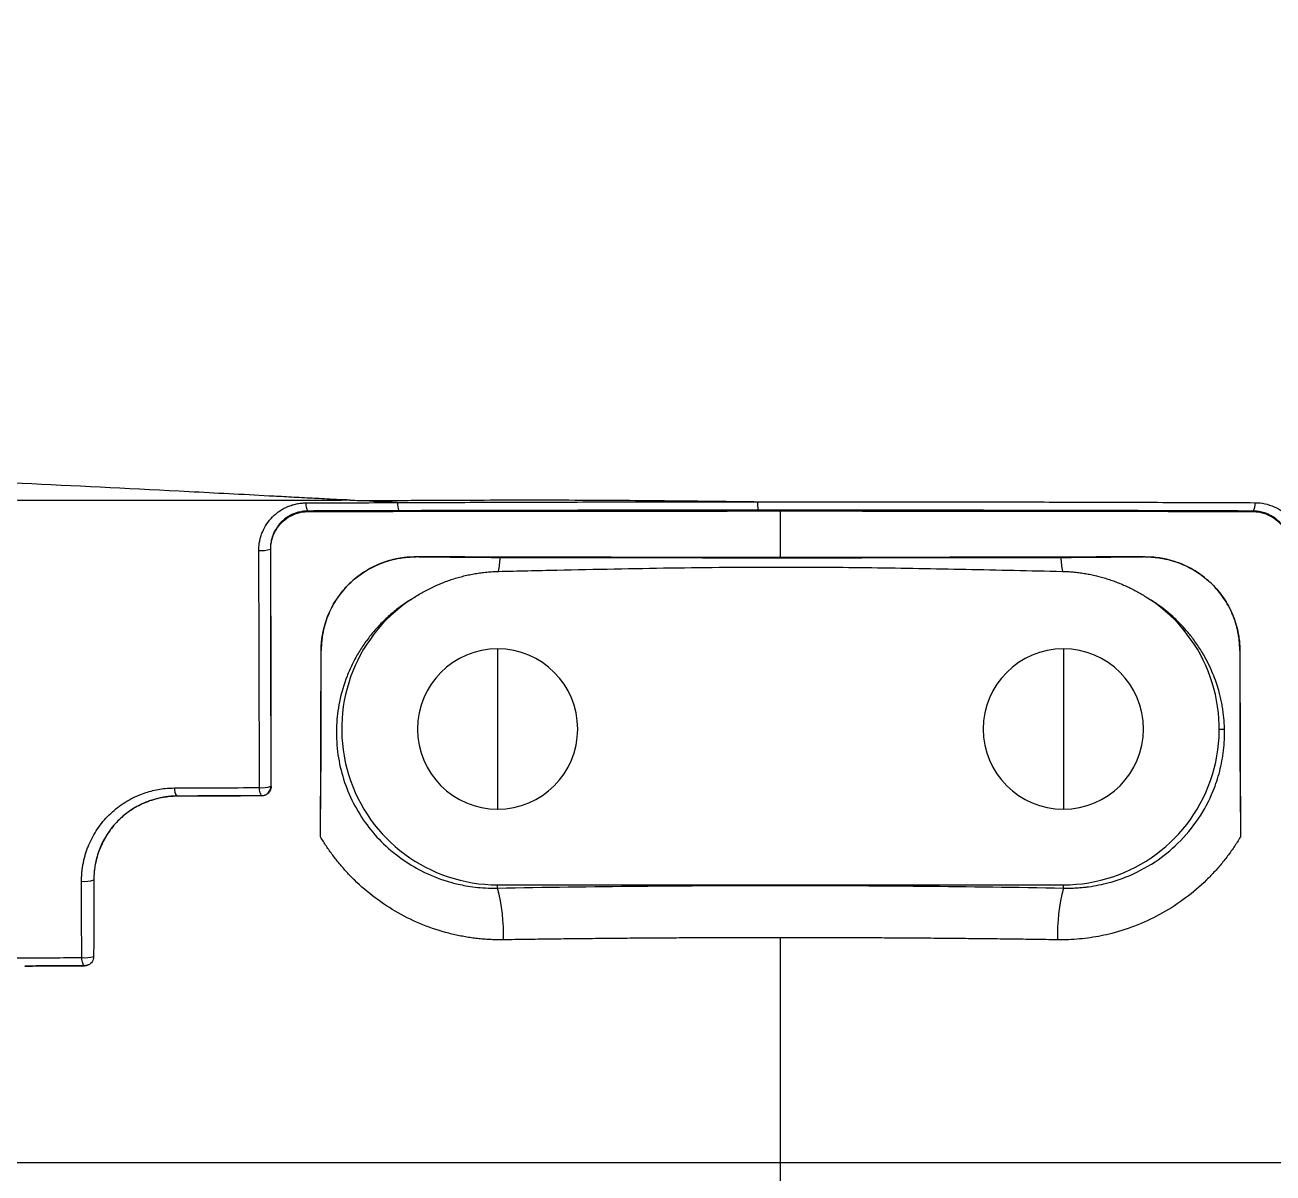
# Model space of a CAD drawing. Header units: millimetres. Extents: x -193 to 542, y 0 to 978.
# Drawn here: x -40.1 to 26.1, y 219.5 to 280.4 of the extents above; entities that cross this region are included whole.
import ezdxf

# ---------------------------------------------------------------- set-up
doc = ezdxf.new("R2010")
doc.units = ezdxf.units.MM

msp = doc.modelspace()

# ---------------------------------------------------------------- linework, layer by layer
at = {"color": 7, "linetype": 'Continuous', "lineweight": 25}
for p, q in [((-25.063, 254.663), (-25.037, 254.637)), ((25.037, 254.637), (25.063, 254.662)), ((-27.028, 252.628), (-27.047, 252.647)), ((-19.32, 252.233), (-19.312, 252.225)), ((19.312, 252.225), (19.32, 252.233)), ((-24.349, 247.268), (-24.354, 247.273)), ((-15, 247.35), (-15, 238.85)), ((15, 247.35), (15, 238.85)), ((24.354, 247.273), (24.349, 247.268)), ((23.264, 243.1), (23.542, 243.1)), ((-32, 239.543), (-32, 239.534)), ((-27.504, 239.551), (-27.516, 239.563)), ((-27.016, 240.063), (-27.006, 240.054)), ((-15, 234.665), (-15, 234.836)), ((-15, 234.836), (15, 234.836)), ((15, 234.665), (15, 234.836)), ((-36.894, 230.546), (-36.895, 230.547)), ((0, 212.4), (0, 220.1))]:
    msp.add_line(p, q, dxfattribs=at)
at = {"color": 7, "linetype": 'Continuous', "lineweight": 25, "flags": 128}
for points in [[(-21.811, 255.18), (-21.811, 255.196), (-21.811, 255.212)], [(-27.628, 239.994), (-27.645, 247.041), (-27.659, 252.578)], [(-27.047, 252.647), (-27.029, 245.6), (-27.016, 240.063)], [(-37.047, 230.979), (-37.053, 233.248), (-37.057, 235.031)], [(-36.895, 230.547), (-36.922, 230.557), (-36.949, 230.581), (-36.973, 230.621), (-36.995, 230.673), (-37.014, 230.737), (-37.03, 230.811), (-37.041, 230.893), (-37.047, 230.979)]]:
    msp.add_lwpolyline(points, dxfattribs=at)
at = {"color": 7, "linetype": 'Continuous', "lineweight": 25}
for centre, radius, start, end in [((-24.563, 255.008), 0.608, 171.87754, 214.59882), ((-19.59, 255.021), 0.716, 172.91277, 208.58767), ((11.792, 255.057), 13.003, 179.56073, 181.53945), ((24.544, 255.014), 0.627, 325.85881, 8.28436), ((-27.489, 253.818), 1.252, 262.20151, 290.66476), ((-23.253, 252.767), 8.411, 351.07957, 356.04365), ((23.253, 252.767), 8.411, 183.95635, 188.92043), ((-15, 243.1), 8.264, 123.96678, 270), ((15, 243.1), 8.264, 270, 56.03322), ((-15, 243.1), 4.25, 0, 180), ((15, 243.1), 4.25, 0, 180), ((-15, 243.1), 4.25, 180, 0), ((15, 243.1), 4.25, 180, 0), ((-31.624, 239.893), 0.514, 170.91806, 222.91491), ((-27.07, 239.91), 0.564, 171.423, 217.90888), ((-27.458, 241.236), 1.254, 262.1873, 290.65626), ((-27.516, 240.063), 0.5, 270.02044, 359.97956), ((-36.867, 236.38), 1.361, 261.9883, 289.83283), ((-24.359, 232.214), 9.674, 358.25958, 14.67247), ((24.359, 232.214), 9.674, 165.32753, 181.74042), ((-36.882, 232.941), 1.969, 265.171, 283.64363), ((-36.895, 231.047), 0.5, 270.01808, 292.47253)]:
    msp.add_arc(centre, radius, start, end, dxfattribs=at)
for points, knots in [([(0, 469.1), (4.75, 469.1), (9.281, 468.631), (15.807, 467.331), (17.939, 466.798), (22.113, 465.55), (24.153, 464.834), (30.056, 462.463), (33.688, 460.596), (38.773, 457.416), (40.411, 456.29), (43.551, 453.938), (45.047, 452.714), (49.317, 448.923), (51.877, 446.24), (55.326, 442.024), (56.41, 440.585), (58.451, 437.654), (59.406, 436.163), (61.183, 433.152), (62.003, 431.634), (63.514, 428.582), (64.204, 427.046), (65.462, 423.95), (66.03, 422.388), (67.052, 419.249), (67.503, 417.673), (68.291, 414.534), (68.626, 412.971), (69.183, 409.878), (69.405, 408.348), (69.744, 405.319), (69.86, 403.821), (69.995, 400.862), (70.014, 399.399), (69.965, 396.529), (69.898, 395.124), (69.692, 392.408), (69.552, 391.097), (69.048, 387.318), (68.6, 384.999), (67.589, 380.756), (67.026, 378.828), (65.869, 375.335), (65.274, 373.771), (64.131, 371.005), (63.585, 369.804), (62.845, 368.264), (62.611, 367.794), (62.285, 367.153), (62.18, 366.95), (62.029, 366.661), (61.956, 366.52), (61.872, 366.363), (61.832, 366.286), (61.811, 366.248), (61.801, 366.229), (61.796, 366.219), (61.794, 366.215), (61.793, 366.212), (61.793, 366.213), (61.392, 365.46), (60.941, 364.647), (59.921, 362.902), (59.352, 361.969), (58.551, 360.735), (58.386, 360.485), (58.045, 359.98), (57.869, 359.724), (57.34, 358.94), (56.988, 358.393), (55.963, 356.662), (55.314, 355.391), (54.155, 352.577), (53.641, 351.028), (53.154, 348.933), (53.065, 348.506), (52.904, 347.638), (52.834, 347.196), (52.616, 345.856), (52.466, 344.941), (52.008, 342.132), (51.689, 340.171), (51.188, 337.099), (50.932, 335.531), (50.624, 333.642), (50.468, 332.683), (50.389, 332.2), (50.35, 331.958), (50.33, 331.836), (50.32, 331.776), (50.316, 331.749), (50.313, 331.732), (50.312, 331.725), (49.452, 326.449), (48.679, 321.702), (47.307, 313.283), (46.708, 309.61), (45.688, 303.362), (45.268, 300.788), (44.774, 297.764), (44.632, 296.895), (44.454, 295.802), (44.4, 295.473), (44.328, 295.032), (44.294, 294.825), (44.258, 294.606), (44.241, 294.502), (44.233, 294.451), (44.229, 294.427), (44.227, 294.414), (44.226, 294.408), (44.226, 294.406), (44.225, 294.404), (44.225, 294.404), (44.123, 293.779), (44.021, 293.155), (43.819, 291.908), (43.721, 291.284), (43.515, 290.034), (43.406, 289.409), (43.224, 288.159), (43.155, 287.533), (43.028, 285.659), (43.044, 284.412), (43.208, 282.549), (43.285, 281.928), (43.435, 281.003), (43.518, 280.541), (43.63, 280.007), (43.689, 279.74), (43.72, 279.607), (43.735, 279.541), (43.743, 279.508), (43.747, 279.491), (43.749, 279.484), (43.75, 279.479), (43.751, 279.476), (43.807, 279.241), (43.903, 278.844), (44.223, 277.74), (44.447, 277.033), (45.104, 275.347), (45.537, 274.368), (46.424, 272.743), (46.759, 272.176), (47.326, 271.306), (47.526, 271.013), (47.845, 270.568), (47.954, 270.419), (48.122, 270.194), (48.179, 270.119), (48.266, 270.006), (48.31, 269.95), (48.361, 269.884), (48.387, 269.851), (48.4, 269.834), (48.406, 269.827), (48.409, 269.822), (48.412, 269.819), (48.947, 269.139), (49.468, 268.548), (50.45, 267.517), (50.91, 267.077), (51.742, 266.325), (52.115, 266.013), (52.598, 265.626), (52.746, 265.511), (52.949, 265.356), (53.045, 265.283), (53.149, 265.206), (53.199, 265.169), (53.223, 265.151), (53.235, 265.142), (53.241, 265.138), (53.244, 265.136), (53.245, 265.135), (53.246, 265.134), (53.245, 265.134), (54.678, 264.08), (56.184, 263.207), (58.116, 262.331), (58.504, 262.167), (59.286, 261.86), (59.678, 261.716), (60.461, 261.437), (60.852, 261.301), (61.627, 261.029), (62.012, 260.893), (63.922, 260.216), (65.411, 259.684), (67.589, 258.911), (68.306, 258.657), (69.368, 258.28), (69.895, 258.093), (70.504, 257.877), (70.807, 257.77), (70.958, 257.716), (71.034, 257.689), (71.071, 257.676), (71.088, 257.67), (71.098, 257.666), (71.105, 257.664), (73.209, 256.918), (75.409, 256.138), (79.968, 254.521), (82.327, 253.684), (84.739, 252.828)], [0, 0, 0, 0, 0.03125, 0.03125, 0.046875, 0.046875, 0.0625, 0.0625, 0.09375, 0.09375, 0.109375, 0.109375, 0.125, 0.125, 0.15625, 0.15625, 0.171875, 0.171875, 0.1875, 0.1875, 0.203125, 0.203125, 0.21875, 0.21875, 0.234375, 0.234375, 0.25, 0.25, 0.265625, 0.265625, 0.28125, 0.28125, 0.296875, 0.296875, 0.3125, 0.3125, 0.328125, 0.328125, 0.34375, 0.34375, 0.375, 0.375, 0.40625, 0.40625, 0.4375, 0.4375, 0.46875, 0.46875, 0.484375, 0.484375, 0.492187, 0.492187, 0.496094, 0.498047, 0.499023, 0.499512, 0.499756, 0.499878, 0.499939, 0.499939, 0.5, 0.5, 0.515625, 0.515625, 0.53125, 0.53125, 0.535156, 0.535156, 0.539062, 0.539062, 0.546875, 0.546875, 0.5625, 0.5625, 0.578125, 0.578125, 0.582031, 0.582031, 0.585937, 0.585937, 0.59375, 0.59375, 0.609375, 0.609375, 0.617187, 0.621094, 0.623047, 0.624023, 0.624512, 0.624756, 0.624878, 0.624939, 0.624939, 0.625, 0.625, 0.65625, 0.65625, 0.6875, 0.6875, 0.71875, 0.71875, 0.734375, 0.734375, 0.742187, 0.742187, 0.746094, 0.748047, 0.749023, 0.749512, 0.749756, 0.749878, 0.749939, 0.749969, 0.749969, 0.75, 0.75, 0.757812, 0.757812, 0.765625, 0.765625, 0.773437, 0.773437, 0.78125, 0.78125, 0.796875, 0.796875, 0.804687, 0.804687, 0.808594, 0.810547, 0.811523, 0.812012, 0.812256, 0.812378, 0.812439, 0.812469, 0.812469, 0.8125, 0.8125, 0.820312, 0.820312, 0.828125, 0.828125, 0.835937, 0.835937, 0.839844, 0.839844, 0.841797, 0.841797, 0.842773, 0.842773, 0.843262, 0.843262, 0.843506, 0.843628, 0.843689, 0.843719, 0.843735, 0.843735, 0.84375, 0.84375, 0.851562, 0.851562, 0.859375, 0.859375, 0.867187, 0.867187, 0.871094, 0.871094, 0.873047, 0.874023, 0.874512, 0.874756, 0.874878, 0.874939, 0.874969, 0.874985, 0.874985, 0.875, 0.875, 0.890625, 0.890625, 0.894531, 0.894531, 0.898437, 0.898437, 0.902344, 0.902344, 0.90625, 0.90625, 0.921875, 0.921875, 0.929687, 0.929687, 0.933594, 0.935547, 0.936523, 0.937012, 0.937256, 0.937378, 0.937439, 0.937439, 0.9375, 0.9375, 0.96875, 0.96875, 1, 1, 1, 1]), ([(-84.456, 258.416), (-84.187, 258.4), (-83.65, 258.368), (-82.835, 258.32), (-82.014, 258.271), (-81.185, 258.223), (-80.348, 258.174), (-79.504, 258.124), (-78.653, 258.074), (-76.994, 257.979), (-74.397, 257.823), (-70.842, 257.621), (-67.15, 257.429), (-63.429, 257.24), (-59.645, 257.053), (-54.477, 256.805), (-47.87, 256.499), (-39.705, 256.12), (-33.465, 255.811), (-29.239, 255.591), (-27.472, 255.496), (-26.046, 255.42), (-25.16, 255.373), (-24.438, 255.336), (-23.84, 255.305), (-23.296, 255.278), (-22.937, 255.265), (-22.818, 255.261)], [0, 0, 0, 0, 0.015607, 0.031233, 0.04688, 0.062549, 0.07824, 0.093955, 0.109694, 0.125458, 0.185278, 0.250308, 0.313092, 0.375579, 0.437858, 0.50001, 0.626132, 0.749825, 0.874591, 0.905808, 0.937224, 0.952602, 0.968611, 0.976144, 0.984305, 0.994811, 1, 1, 1, 1]), ([(-22.817, 255.238), (-22.897, 255.236), (-23.119, 255.23), (-23.543, 255.227), (-24.15, 255.223), (-24.939, 255.22), (-25.909, 255.218), (-27.059, 255.216), (-28.388, 255.214), (-29.894, 255.213), (-32.325, 255.212), (-35.729, 255.215), (-39.712, 255.226), (-43.947, 255.242), (-48.36, 255.259), (-52.644, 255.274), (-56.823, 255.286), (-60.712, 255.291), (-64.716, 255.291), (-68.266, 255.284), (-71.368, 255.271), (-74.091, 255.256), (-76.501, 255.243), (-78.671, 255.232), (-80.61, 255.223), (-82.327, 255.216), (-83.832, 255.212), (-84.756, 255.211), (-85.187, 255.211)], [0, 0, 0, 0, 0.0034444, 0.0095157, 0.0182127, 0.0295332, 0.0434747, 0.060034, 0.0792082, 0.1009941, 0.1253887, 0.1850469, 0.2501546, 0.3018511, 0.3748348, 0.4506242, 0.500046, 0.5715881, 0.6370154, 0.6963579, 0.7496139, 0.7960077, 0.8388715, 0.8782002, 0.9139864, 0.9462216, 0.9748961, 1, 1, 1, 1]), ([(-27.659, 252.578), (-27.658, 252.62), (-27.657, 252.703), (-27.648, 252.827), (-27.633, 252.95), (-27.605, 253.113), (-27.554, 253.314), (-27.444, 253.624), (-27.25, 253.988), (-26.939, 254.368), (-26.561, 254.68), (-26.201, 254.874), (-25.895, 254.986), (-25.656, 255.047), (-25.412, 255.086), (-25.247, 255.091), (-25.164, 255.094)], [0, 0, 0, 0, 0.031171, 0.06233, 0.093555, 0.124922, 0.187407, 0.25016, 0.374664, 0.499852, 0.624577, 0.749379, 0.811776, 0.874253, 0.937313, 1, 1, 1, 1]), ([(-22.817, 255.238), (-22.649, 255.234), (-22.314, 255.225), (-21.978, 255.217), (-21.811, 255.212)], [0, 0, 0, 0, 0.499862, 1, 1, 1, 1]), ([(-21.811, 255.212), (-21.711, 255.214), (-21.499, 255.219), (-21.073, 255.222), (-20.321, 255.226), (-18.829, 255.234), (-16.682, 255.244), (-14.11, 255.251), (-11.542, 255.25), (-8.971, 255.239), (-6.654, 255.219), (-4.615, 255.199), (-2.893, 255.18), (-1.765, 255.164), (-1.21, 255.157)], [0, 0, 0, 0, 0.014651, 0.0312869, 0.06257, 0.1251331, 0.250266, 0.3768933, 0.5004741, 0.6241519, 0.7504827, 0.8365662, 0.9197309, 1, 1, 1, 1]), ([(-20.3, 255.11), (-20.552, 255.122), (-20.804, 255.135), (-21.308, 255.159), (-21.559, 255.172), (-21.811, 255.18)], [0, 0, 0, 0, 0.5, 0.5, 1, 1, 1, 1]), ([(-20.3, 255.11), (-20.124, 255.11), (-19.73, 255.112), (-18.94, 255.115), (-17.535, 255.12), (-14.762, 255.13), (-10.788, 255.141), (-7.267, 255.149), (-4.874, 255.152), (-3.607, 255.154), (-2.341, 255.156), (-1.542, 255.157), (-1.21, 255.157)], [0, 0, 0, 0, 0.027884, 0.062558, 0.125113, 0.250205, 0.500204, 0.749999, 0.80198, 0.874952, 0.948163, 1, 1, 1, 1]), ([(-1.21, 255.157), (-0.842, 255.157), (-0.106, 255.157), (0.999, 255.158), (2.104, 255.158), (3.209, 255.157), (4.314, 255.157), (5.418, 255.156), (6.523, 255.155), (7.628, 255.154), (8.733, 255.152), (9.838, 255.15), (10.942, 255.148), (12.413, 255.145), (14.248, 255.141), (16.443, 255.135), (18.633, 255.129), (20.816, 255.121), (22.995, 255.113), (24.441, 255.108), (25.164, 255.105)], [0, 0, 0, 0, 0.041604, 0.083209, 0.124817, 0.166432, 0.208056, 0.249695, 0.29135, 0.333025, 0.374723, 0.416448, 0.458203, 0.499991, 0.583346, 0.666657, 0.74995, 0.833254, 0.916594, 1, 1, 1, 1]), ([(25.164, 255.105), (25.34, 255.104), (25.512, 255.085), (25.849, 255.013), (26.015, 254.958), (26.331, 254.818), (26.479, 254.733), (26.759, 254.531), (26.89, 254.414), (27.008, 254.285)], [0, 0, 0, 0, 0.25, 0.25, 0.5, 0.5, 0.75, 0.75, 1, 1, 1, 1]), ([(-25.063, 254.663), (-25.111, 254.662), (-25.209, 254.659), (-25.358, 254.641), (-25.513, 254.611), (-25.671, 254.567), (-25.876, 254.49), (-26.156, 254.343), (-26.469, 254.091), (-26.728, 253.767), (-26.892, 253.452), (-26.987, 253.165), (-27.038, 252.904), (-27.044, 252.731), (-27.047, 252.647)], [0, 0, 0, 0, 0.045335, 0.093062, 0.143188, 0.195723, 0.250671, 0.353517, 0.500216, 0.635709, 0.749944, 0.838308, 0.92164, 1, 1, 1, 1]), ([(-27.028, 252.628), (-27.027, 252.677), (-27.025, 252.776), (-27.008, 252.927), (-26.979, 253.082), (-26.936, 253.24), (-26.861, 253.447), (-26.716, 253.731), (-26.46, 254.057), (-26.136, 254.317), (-25.822, 254.481), (-25.547, 254.575), (-25.289, 254.627), (-25.119, 254.633), (-25.037, 254.637)], [0, 0, 0, 0, 0.046128, 0.094208, 0.144244, 0.19624, 0.250199, 0.353922, 0.49986, 0.644463, 0.749377, 0.837936, 0.921472, 1, 1, 1, 1]), ([(-25.037, 254.637), (-24.741, 254.637), (-24.128, 254.639), (-23.177, 254.641), (-22.165, 254.643), (-21.091, 254.645), (-19.955, 254.647), (-18.483, 254.649), (-16.693, 254.652), (-14.607, 254.655), (-12.382, 254.658), (-10.018, 254.66), (-7.516, 254.662), (-5.012, 254.663), (-2.507, 254.664), (-0.836, 254.664), (0, 254.664)], [0, 0, 0, 0, 0.035718, 0.073873, 0.114469, 0.157506, 0.202987, 0.250914, 0.334276, 0.417642, 0.501024, 0.600782, 0.700543, 0.800323, 0.900136, 1, 1, 1, 1]), ([(-1.206, 254.708), (-4.393, 254.707), (-7.571, 254.705), (-13.911, 254.695), (-17.075, 254.688), (-20.218, 254.679)], [0, 0, 0, 0, 0.5, 0.5, 1, 1, 1, 1]), ([(25.063, 254.662), (20.731, 254.678), (16.376, 254.69), (7.62, 254.705), (3.219, 254.708), (-1.206, 254.708)], [0, 0, 0, 0, 0.5, 0.5, 1, 1, 1, 1]), ([(0, 254.664), (0.464, 254.664), (1.393, 254.664), (2.785, 254.664), (4.177, 254.664), (5.568, 254.663), (6.959, 254.662), (8.35, 254.661), (9.74, 254.66), (11.129, 254.659), (13.1, 254.657), (15.65, 254.654), (18.327, 254.65), (20.505, 254.646), (22.139, 254.643), (23.635, 254.64), (24.585, 254.638), (25.037, 254.637)], [0, 0, 0, 0, 0.0554785, 0.1109416, 0.166392, 0.2218323, 0.2772654, 0.3326938, 0.3881203, 0.4435477, 0.4989786, 0.6240002, 0.7490867, 0.8200451, 0.8855126, 0.945495, 1, 1, 1, 1]), ([(25.037, 254.637), (25.077, 254.636), (25.16, 254.634), (25.284, 254.622), (25.412, 254.601), (25.541, 254.572), (25.672, 254.532), (25.861, 254.461), (26.135, 254.318), (26.459, 254.058), (26.716, 253.732), (26.877, 253.416), (26.969, 253.14), (27.019, 252.881), (27.025, 252.71), (27.028, 252.628)], [0, 0, 0, 0, 0.038577, 0.078401, 0.119475, 0.1618, 0.20538, 0.250214, 0.355233, 0.499873, 0.645775, 0.749383, 0.838375, 0.921909, 1, 1, 1, 1]), ([(26.53, 254.004), (26.506, 254.03), (26.45, 254.09), (26.348, 254.184), (26.206, 254.297), (26.042, 254.402), (25.83, 254.509), (25.593, 254.594), (25.322, 254.652), (25.146, 254.659), (25.063, 254.662)], [0, 0, 0, 0, 0.064163, 0.147972, 0.251421, 0.395493, 0.500441, 0.683787, 0.850291, 1, 1, 1, 1]), ([(-24.354, 247.273), (-24.353, 247.339), (-24.351, 247.47), (-24.339, 247.666), (-24.318, 247.861), (-24.29, 248.056), (-24.237, 248.346), (-24.139, 248.728), (-23.97, 249.189), (-23.757, 249.63), (-23.416, 250.187), (-22.891, 250.816), (-22.252, 251.33), (-21.69, 251.662), (-21.245, 251.868), (-20.782, 252.031), (-20.357, 252.135), (-19.978, 252.196), (-19.65, 252.228), (-19.43, 252.232), (-19.32, 252.233)], [0, 0, 0, 0, 0.024988, 0.049931, 0.074869, 0.099842, 0.124888, 0.187423, 0.250096, 0.312315, 0.374678, 0.499802, 0.624391, 0.686868, 0.74937, 0.811862, 0.874407, 0.916307, 0.958112, 1, 1, 1, 1]), ([(-19.312, 252.225), (-19.383, 252.225), (-19.525, 252.224), (-19.739, 252.213), (-19.953, 252.192), (-20.166, 252.162), (-20.379, 252.123), (-20.59, 252.075), (-20.799, 252.017), (-21.006, 251.949), (-21.453, 251.783), (-22.102, 251.447), (-22.747, 250.932), (-23.191, 250.457), (-23.489, 250.065), (-23.746, 249.649), (-23.962, 249.205), (-24.134, 248.741), (-24.245, 248.31), (-24.309, 247.927), (-24.344, 247.596), (-24.348, 247.377), (-24.349, 247.268)], [0, 0, 0, 0, 0.027913, 0.055749, 0.083533, 0.111289, 0.139038, 0.166804, 0.194617, 0.222509, 0.250478, 0.377084, 0.499906, 0.56367, 0.624756, 0.687396, 0.749498, 0.812348, 0.874705, 0.917391, 0.959118, 1, 1, 1, 1]), ([(0, 252.199), (-0.461, 252.199), (-1.383, 252.199), (-2.765, 252.2), (-4.147, 252.201), (-5.528, 252.202), (-6.909, 252.203), (-8.29, 252.205), (-9.67, 252.208), (-11.05, 252.21), (-12.43, 252.213), (-13.809, 252.216), (-15.187, 252.22), (-16.566, 252.224), (-17.943, 252.228), (-18.861, 252.232), (-19.32, 252.233)], [0, 0, 0, 0, 0.071445, 0.142872, 0.214286, 0.28569, 0.357088, 0.428483, 0.499879, 0.57128, 0.64269, 0.714112, 0.785551, 0.857009, 0.928491, 1, 1, 1, 1]), ([(-14.862, 252.187), (-14.954, 252.187), (-15.139, 252.187), (-15.417, 252.189), (-15.694, 252.19), (-15.973, 252.192), (-16.254, 252.193), (-16.538, 252.196), (-16.825, 252.198), (-17.2, 252.202), (-17.663, 252.207), (-18.212, 252.213), (-18.762, 252.219), (-19.129, 252.223), (-19.312, 252.225)], [0, 0, 0, 0, 0.060517, 0.121177, 0.182194, 0.243779, 0.306142, 0.369485, 0.434011, 0.499914, 0.622882, 0.74989, 0.875351, 1, 1, 1, 1]), ([(14.862, 252.187), (14.373, 252.186), (13.394, 252.183), (11.924, 252.181), (10.448, 252.178), (8.969, 252.176), (7.484, 252.174), (5.996, 252.172), (4.502, 252.171), (3.004, 252.17), (1.502, 252.17), (-0.504, 252.169), (-3.006, 252.17), (-5.996, 252.172), (-8.967, 252.176), (-11.921, 252.18), (-13.883, 252.185), (-14.862, 252.187)], [0, 0, 0, 0, 0.0493917, 0.0989131, 0.1485673, 0.1983575, 0.2482868, 0.2983586, 0.3485761, 0.3989426, 0.4494616, 0.5001365, 0.6012633, 0.7017865, 0.801733, 0.901129, 1, 1, 1, 1]), ([(19.32, 252.233), (18.861, 252.232), (17.943, 252.228), (16.566, 252.224), (15.187, 252.22), (13.809, 252.216), (12.43, 252.213), (11.05, 252.21), (9.67, 252.208), (8.29, 252.205), (6.909, 252.203), (5.528, 252.202), (4.147, 252.201), (2.765, 252.2), (1.383, 252.199), (0.461, 252.199), (0, 252.199)], [0, 0, 0, 0, 0.071509, 0.142991, 0.214449, 0.285888, 0.35731, 0.42872, 0.500121, 0.571517, 0.642912, 0.71431, 0.785714, 0.857128, 0.928555, 1, 1, 1, 1]), ([(19.312, 252.225), (19.189, 252.223), (18.944, 252.221), (18.577, 252.217), (18.149, 252.212), (17.661, 252.207), (17.102, 252.201), (16.539, 252.196), (15.972, 252.192), (15.415, 252.188), (15.045, 252.187), (14.862, 252.187)], [0, 0, 0, 0, 0.08363, 0.167168, 0.250657, 0.377029, 0.501264, 0.63155, 0.757625, 0.880205, 1, 1, 1, 1]), ([(24.349, 247.268), (24.349, 247.332), (24.348, 247.461), (24.336, 247.655), (24.317, 247.849), (24.29, 248.044), (24.255, 248.238), (24.212, 248.433), (24.161, 248.627), (24.101, 248.82), (24.033, 249.012), (23.862, 249.436), (23.51, 250.075), (22.878, 250.829), (22.101, 251.448), (21.401, 251.81), (20.845, 252.006), (20.469, 252.107), (20.086, 252.177), (19.699, 252.22), (19.441, 252.223), (19.312, 252.225)], [0, 0, 0, 0, 0.024173, 0.04853, 0.073074, 0.097803, 0.12271, 0.147793, 0.173082, 0.1986, 0.224361, 0.250379, 0.372378, 0.500048, 0.623251, 0.74954, 0.799296, 0.849112, 0.899104, 0.949393, 1, 1, 1, 1]), ([(19.32, 252.233), (19.386, 252.233), (19.517, 252.232), (19.713, 252.221), (19.909, 252.202), (20.104, 252.176), (20.394, 252.126), (20.777, 252.033), (21.24, 251.87), (21.685, 251.664), (22.248, 251.334), (22.886, 250.82), (23.413, 250.192), (23.754, 249.636), (23.968, 249.194), (24.137, 248.733), (24.247, 248.309), (24.311, 247.932), (24.347, 247.603), (24.352, 247.383), (24.354, 247.273)], [0, 0, 0, 0, 0.024985, 0.049929, 0.074871, 0.099848, 0.124898, 0.187437, 0.250088, 0.312344, 0.374661, 0.499804, 0.624226, 0.686833, 0.749381, 0.811857, 0.87427, 0.916236, 0.958083, 1, 1, 1, 1]), ([(-19.617, 249.954), (-19.531, 250.011), (-19.358, 250.126), (-19.091, 250.286), (-18.82, 250.437), (-18.543, 250.578), (-18.261, 250.711), (-17.973, 250.833), (-17.681, 250.946), (-17.386, 251.048), (-17.088, 251.139), (-16.788, 251.219), (-16.486, 251.288), (-16.181, 251.346), (-15.875, 251.393), (-15.567, 251.428), (-15.256, 251.453), (-15.048, 251.459), (-14.944, 251.463)], [0, 0, 0, 0, 0.0625259, 0.1249337, 0.1873028, 0.2497138, 0.3122482, 0.37503, 0.4379983, 0.5008318, 0.5633714, 0.6257014, 0.6879064, 0.7500708, 0.812277, 0.8746093, 0.9371543, 1, 1, 1, 1]), ([(-14.944, 251.463), (-13.912, 251.485), (-11.868, 251.529), (-8.828, 251.596), (-5.841, 251.649), (-2.903, 251.684), (0.651, 251.699), (4.887, 251.669), (9.868, 251.575), (13.235, 251.501), (14.944, 251.463)], [0, 0, 0, 0, 0.103533, 0.205227, 0.305158, 0.403403, 0.500038, 0.661945, 0.828481, 1, 1, 1, 1]), ([(14.944, 251.463), (15.04, 251.46), (15.234, 251.454), (15.524, 251.432), (15.814, 251.4), (16.103, 251.359), (16.39, 251.307), (16.675, 251.246), (16.957, 251.175), (17.237, 251.095), (17.513, 251.005), (17.787, 250.906), (18.059, 250.798), (18.328, 250.68), (18.594, 250.553), (18.857, 250.416), (19.116, 250.271), (19.37, 250.118), (19.535, 250.009), (19.617, 249.954)], [0, 0, 0, 0, 0.058271, 0.1167362, 0.1753234, 0.2339596, 0.2925718, 0.3510886, 0.4094987, 0.4678691, 0.5262682, 0.5847645, 0.6434261, 0.7023296, 0.7615751, 0.821128, 0.880866, 0.9404804, 1, 1, 1, 1]), ([(-19.617, 249.954), (-19.697, 249.903), (-19.861, 249.798), (-20.106, 249.626), (-20.356, 249.438), (-20.609, 249.23), (-20.865, 249.003), (-21.122, 248.756), (-21.378, 248.487), (-21.69, 248.128), (-22.04, 247.67), (-22.403, 247.108), (-22.719, 246.519), (-23.087, 245.678), (-23.406, 244.6), (-23.573, 243.25), (-23.522, 241.915), (-23.246, 240.581), (-22.754, 239.31), (-22.06, 238.14), (-21.175, 237.089), (-20.16, 236.225), (-18.985, 235.512), (-18.059, 235.138), (-17.396, 234.947), (-17.063, 234.864), (-16.655, 234.782), (-16.17, 234.711), (-15.61, 234.662), (-15.211, 234.664), (-15, 234.665)], [0, 0, 0, 0, 0.01326, 0.027192, 0.041799, 0.057082, 0.073045, 0.089692, 0.107025, 0.125048, 0.156351, 0.187749, 0.218804, 0.250044, 0.316054, 0.374908, 0.438345, 0.499767, 0.5615, 0.624658, 0.685521, 0.749591, 0.807323, 0.874545, 0.887014, 0.902874, 0.922117, 0.944729, 0.970696, 1, 1, 1, 1]), ([(23.542, 243.1), (23.539, 243.193), (23.533, 243.38), (23.511, 243.664), (23.48, 243.952), (23.437, 244.245), (23.382, 244.542), (23.315, 244.842), (23.184, 245.344), (22.926, 246.093), (22.573, 246.812), (22.203, 247.423), (21.901, 247.861), (21.543, 248.304), (21.183, 248.697), (20.809, 249.06), (20.402, 249.404), (20.009, 249.701), (19.744, 249.872), (19.617, 249.954)], [0, 0, 0, 0, 0.033545, 0.067834, 0.102863, 0.138633, 0.175141, 0.212384, 0.250361, 0.363777, 0.500596, 0.542105, 0.62515, 0.694907, 0.750323, 0.820202, 0.885085, 0.945007, 1, 1, 1, 1]), ([(-24.386, 237.382), (-24.386, 237.48), (-24.385, 237.681), (-24.384, 237.986), (-24.382, 238.302), (-24.38, 238.706), (-24.376, 239.223), (-24.371, 239.833), (-24.365, 240.456), (-24.361, 240.973), (-24.357, 241.424), (-24.354, 241.832), (-24.349, 242.538), (-24.345, 243.529), (-24.345, 244.537), (-24.346, 245.367), (-24.347, 246.025), (-24.349, 246.681), (-24.349, 247.096), (-24.349, 247.268)], [0, 0, 0, 0, 0.029608, 0.060372, 0.092311, 0.125444, 0.183509, 0.25068, 0.313349, 0.376019, 0.410756, 0.452512, 0.50125, 0.626417, 0.750892, 0.802984, 0.875444, 0.948418, 1, 1, 1, 1]), ([(24.349, 247.268), (24.349, 247.162), (24.349, 246.916), (24.348, 246.5), (24.347, 245.95), (24.346, 245.364), (24.345, 244.533), (24.345, 243.524), (24.35, 242.279), (24.358, 241.261), (24.365, 240.451), (24.37, 239.938), (24.374, 239.489), (24.377, 239.081), (24.38, 238.64), (24.383, 238.198), (24.385, 237.784), (24.386, 237.514), (24.386, 237.382)], [0, 0, 0, 0, 0.03204, 0.073646, 0.124821, 0.197297, 0.24961, 0.374192, 0.499314, 0.62444, 0.687047, 0.749653, 0.783225, 0.825786, 0.874799, 0.918504, 0.960223, 1, 1, 1, 1]), ([(15, 234.665), (15.089, 234.663), (15.267, 234.66), (15.533, 234.667), (15.8, 234.681), (16.066, 234.704), (16.61, 234.768), (17.357, 234.918), (18.56, 235.314), (19.826, 235.97), (21.146, 237.037), (22.203, 238.31), (22.819, 239.472), (23.136, 240.333), (23.292, 240.865), (23.413, 241.41), (23.496, 241.967), (23.544, 242.532), (23.543, 242.91), (23.542, 243.1)], [0, 0, 0, 0, 0.019967, 0.039952, 0.059955, 0.079976, 0.100014, 0.18319, 0.250427, 0.38404, 0.500214, 0.627498, 0.749834, 0.790605, 0.83174, 0.873244, 0.915119, 0.95737, 1, 1, 1, 1]), ([(-37.057, 235.031), (-37.056, 235.105), (-37.055, 235.252), (-37.04, 235.471), (-37.017, 235.689), (-36.984, 235.904), (-36.941, 236.118), (-36.888, 236.33), (-36.826, 236.54), (-36.754, 236.748), (-36.581, 237.185), (-36.236, 237.823), (-35.617, 238.563), (-34.873, 239.173), (-34.192, 239.533), (-33.651, 239.734), (-33.28, 239.84), (-32.902, 239.916), (-32.519, 239.964), (-32.261, 239.971), (-32.131, 239.974)], [0, 0, 0, 0, 0.027733, 0.055347, 0.082901, 0.110453, 0.138059, 0.165779, 0.19367, 0.221787, 0.250186, 0.374336, 0.499862, 0.624518, 0.749367, 0.800072, 0.85021, 0.900058, 0.949895, 1, 1, 1, 1]), ([(-32, 239.543), (-32.069, 239.542), (-32.212, 239.539), (-32.431, 239.522), (-32.66, 239.492), (-32.898, 239.449), (-33.144, 239.389), (-33.397, 239.312), (-33.667, 239.212), (-34.005, 239.059), (-34.385, 238.842), (-34.749, 238.577), (-35.183, 238.192), (-35.628, 237.668), (-35.966, 237.067), (-36.153, 236.601), (-36.259, 236.262), (-36.335, 235.923), (-36.385, 235.588), (-36.397, 235.364), (-36.403, 235.254)], [0, 0, 0, 0, 0.030581, 0.062904, 0.09697, 0.13278, 0.170334, 0.20963, 0.25067, 0.299052, 0.375561, 0.446294, 0.500425, 0.635116, 0.750056, 0.802947, 0.854361, 0.904321, 0.952858, 1, 1, 1, 1]), ([(-27.006, 240.054), (-27.007, 240.032), (-27.009, 239.988), (-27.022, 239.923), (-27.047, 239.85), (-27.088, 239.772), (-27.15, 239.696), (-27.225, 239.634), (-27.311, 239.588), (-27.405, 239.558), (-27.471, 239.553), (-27.504, 239.551)], [0, 0, 0, 0, 0.08272, 0.165618, 0.25016, 0.375464, 0.499896, 0.623769, 0.748791, 0.873723, 1, 1, 1, 1]), ([(-32, 239.534), (-32.071, 239.533), (-32.212, 239.531), (-32.422, 239.514), (-32.632, 239.488), (-32.91, 239.44), (-33.252, 239.355), (-33.649, 239.215), (-34.031, 239.038), (-34.515, 238.756), (-35.066, 238.319), (-35.527, 237.782), (-35.83, 237.305), (-36.023, 236.925), (-36.179, 236.528), (-36.284, 236.161), (-36.349, 235.831), (-36.388, 235.544), (-36.398, 235.351), (-36.403, 235.254)], [0, 0, 0, 0, 0.0311818, 0.062353, 0.0935829, 0.1249407, 0.1874192, 0.2501032, 0.3124041, 0.3747925, 0.4999762, 0.6243508, 0.6871161, 0.7496832, 0.8120319, 0.8741627, 0.9162328, 0.9581159, 1, 1, 1, 1]), ([(-14.689, 231.921), (-14.797, 231.92), (-15.014, 231.918), (-15.338, 231.928), (-15.662, 231.947), (-15.984, 231.976), (-16.305, 232.014), (-16.626, 232.062), (-16.945, 232.119), (-17.263, 232.187), (-17.944, 232.351), (-18.971, 232.688), (-20.283, 233.322), (-21.503, 234.12), (-22.389, 234.881), (-22.998, 235.509), (-23.382, 235.947), (-23.742, 236.406), (-24.08, 236.883), (-24.284, 237.215), (-24.386, 237.382)], [0, 0, 0, 0, 0.027975, 0.055877, 0.08373, 0.111558, 0.139384, 0.167231, 0.195124, 0.223087, 0.251142, 0.375879, 0.5009, 0.625481, 0.750259, 0.800243, 0.850062, 0.899864, 0.949797, 1, 1, 1, 1]), ([(24.386, 237.382), (24.33, 237.289), (24.217, 237.103), (24.039, 236.831), (23.853, 236.564), (23.661, 236.303), (23.461, 236.049), (23.253, 235.8), (23.039, 235.558), (22.817, 235.322), (22.321, 234.823), (21.498, 234.116), (20.274, 233.317), (18.958, 232.683), (17.848, 232.32), (16.998, 232.126), (16.425, 232.027), (15.849, 231.959), (15.27, 231.92), (14.883, 231.92), (14.689, 231.921)], [0, 0, 0, 0, 0.027947, 0.055793, 0.083562, 0.111279, 0.138967, 0.16665, 0.194357, 0.222112, 0.249939, 0.375098, 0.500137, 0.625293, 0.750267, 0.800395, 0.850297, 0.900107, 0.949963, 1, 1, 1, 1]), ([(-36.406, 235.099), (-36.405, 234.418), (-36.405, 233.061), (-36.413, 231.704), (-36.417, 231.027)], [0, 0, 0, 0, 0.501848, 1, 1, 1, 1]), ([(-36.403, 235.254), (-36.404, 235.228), (-36.405, 235.177), (-36.405, 235.125), (-36.406, 235.099)], [0, 0, 0, 0, 0.500254, 1, 1, 1, 1]), ([(0, 232.032), (-0.409, 232.032), (-1.228, 232.031), (-2.456, 232.029), (-3.683, 232.025), (-4.909, 232.02), (-6.135, 232.013), (-7.361, 232.004), (-8.585, 231.994), (-9.808, 231.983), (-11.031, 231.969), (-12.251, 231.955), (-13.471, 231.939), (-14.283, 231.927), (-14.689, 231.921)], [0, 0, 0, 0, 0.083441, 0.166868, 0.250279, 0.333673, 0.417047, 0.500401, 0.583733, 0.66704, 0.750322, 0.833577, 0.916804, 1, 1, 1, 1]), ([(14.689, 231.921), (14.283, 231.927), (13.471, 231.939), (12.251, 231.955), (11.031, 231.969), (9.808, 231.983), (8.585, 231.994), (7.361, 232.004), (6.135, 232.013), (4.909, 232.02), (3.683, 232.025), (2.456, 232.029), (1.228, 232.031), (0.409, 232.032), (0, 232.032)], [0, 0, 0, 0, 0.0831962, 0.1664226, 0.2496776, 0.3329597, 0.4162674, 0.4995989, 0.5829528, 0.6663273, 0.749721, 0.833132, 0.9165589, 1, 1, 1, 1]), ([(-73.747, 230.643), (-73.482, 230.647), (-72.953, 230.654), (-72.155, 230.664), (-71.357, 230.675), (-70.558, 230.685), (-69.758, 230.695), (-68.958, 230.705), (-68.158, 230.714), (-67.357, 230.724), (-66.556, 230.733), (-65.755, 230.742), (-64.954, 230.751), (-64.153, 230.76), (-63.353, 230.769), (-62.553, 230.777), (-61.754, 230.786), (-60.955, 230.794), (-60.157, 230.802), (-59.36, 230.81), (-58.563, 230.818), (-57.766, 230.825), (-56.968, 230.833), (-56.168, 230.84), (-55.368, 230.848), (-54.566, 230.855), (-53.763, 230.862), (-52.96, 230.868), (-52.156, 230.875), (-51.352, 230.882), (-50.547, 230.888), (-49.743, 230.895), (-48.939, 230.901), (-48.136, 230.907), (-47.333, 230.913), (-46.531, 230.919), (-45.73, 230.924), (-44.931, 230.93), (-44.133, 230.935), (-43.337, 230.941), (-42.542, 230.946), (-41.75, 230.951), (-40.96, 230.956), (-40.172, 230.961), (-39.387, 230.965), (-38.605, 230.97), (-37.826, 230.975), (-37.306, 230.977), (-37.047, 230.979)], [0, 0, 0, 0, 0.024102, 0.04808, 0.071934, 0.095665, 0.119272, 0.142755, 0.166116, 0.189353, 0.212468, 0.23546, 0.258329, 0.281076, 0.303701, 0.326203, 0.348584, 0.370843, 0.392979, 0.414995, 0.436888, 0.458698, 0.48046, 0.502173, 0.523832, 0.545434, 0.566976, 0.588456, 0.609869, 0.631214, 0.652487, 0.673686, 0.694806, 0.715845, 0.736798, 0.757663, 0.778435, 0.799112, 0.819691, 0.840169, 0.860543, 0.880809, 0.900966, 0.92101, 0.940938, 0.960748, 0.980436, 1, 1, 1, 1]), ([(-36.417, 231.027), (-36.418, 231.004), (-36.421, 230.956), (-36.442, 230.864), (-36.49, 230.756), (-36.568, 230.669), (-36.642, 230.615), (-36.683, 230.595), (-36.704, 230.585)], [0, 0, 0, 0, 0.124581, 0.249953, 0.499277, 0.749002, 0.874732, 1, 1, 1, 1]), ([(-36.704, 230.585), (-36.724, 230.578), (-36.765, 230.562), (-36.829, 230.549), (-36.872, 230.547), (-36.894, 230.546)], [0, 0, 0, 0, 0.335011, 0.666576, 1, 1, 1, 1]), ([(0, 220.1), (-7.917, 220.1), (-15.843, 220.1), (-27.474, 220.1), (-31.388, 220.1), (-39.093, 220.1), (-42.879, 220.1), (-48.329, 220.1), (-50.108, 220.1), (-53.576, 220.1), (-55.264, 220.1), (-60.192, 220.1), (-63.39, 220.1), (-72.685, 220.1), (-78.482, 220.1), (-89.081, 220.1), (-93.884, 220.1), (-102.347, 220.1), (-106.003, 220.1), (-112.051, 220.1), (-114.446, 220.1), (-117.888, 220.1), (-118.94, 220.1), (-119.305, 220.1)], [0, 0, 0, 0, 0.125, 0.125, 0.1875, 0.1875, 0.25, 0.25, 0.28125, 0.28125, 0.3125, 0.3125, 0.375, 0.375, 0.5, 0.5, 0.625, 0.625, 0.75, 0.75, 0.875, 0.875, 1, 1, 1, 1]), ([(117.853, 220.1), (116.741, 220.1), (115.051, 220.1), (110.557, 220.1), (107.756, 220.1), (101.118, 220.1), (97.279, 220.1), (88.676, 220.1), (83.912, 220.1), (73.58, 220.1), (68.016, 220.1), (60.66, 220.1), (59.169, 220.1), (56.904, 220.1), (56.145, 220.1), (54.603, 220.1), (53.822, 220.1), (49.868, 220.1), (46.547, 220.1), (39.682, 220.1), (36.139, 220.1), (30.774, 220.1), (28.977, 220.1), (26.284, 220.1), (25.386, 220.1), (23.595, 220.1), (22.7, 220.1), (14.622, 220.1), (7.307, 220.1), (0, 220.1)], [0, 0, 0, 0, 0.125, 0.125, 0.25, 0.25, 0.375, 0.375, 0.5, 0.5, 0.625, 0.625, 0.65625, 0.65625, 0.671875, 0.671875, 0.6875, 0.6875, 0.75, 0.75, 0.8125, 0.8125, 0.84375, 0.84375, 0.859375, 0.859375, 0.875, 0.875, 1, 1, 1, 1])]:
    msp.add_open_spline(points, degree=3, knots=knots, dxfattribs=at)
for points in [[(-25.164, 255.094), (-23.549, 255.1), (-21.928, 255.105), (-20.3, 255.11)], [(-22.818, 255.261), (-22.818, 255.254), (-22.817, 255.246), (-22.817, 255.238)], [(-20.218, 254.679), (-21.839, 254.674), (-23.454, 254.669), (-25.063, 254.663)], [(0, 252.199), (0, 253.02), (0, 253.842), (0, 254.664)], [(-27.006, 240.054), (-27.013, 244.246), (-27.021, 248.437), (-27.028, 252.628)], [(-24.386, 237.382), (-24.376, 240.68), (-24.365, 243.977), (-24.354, 247.273)], [(24.354, 247.273), (24.365, 243.977), (24.376, 240.68), (24.386, 237.382)], [(-32.131, 239.974), (-30.638, 239.982), (-29.137, 239.988), (-27.628, 239.994)], [(-27.516, 239.563), (-29.018, 239.557), (-30.512, 239.551), (-32, 239.543)], [(-27.504, 239.551), (-29.009, 239.546), (-30.508, 239.541), (-32, 239.534)], [(-15, 234.665), (-10, 234.758), (0, 234.85), (10, 234.758), (15, 234.665)], [(0, 220.1), (0, 224.067), (0, 228.044), (0, 232.032)], [(-36.895, 230.547), (-37.955, 230.541), (-39.01, 230.535), (-40.057, 230.529)], [(-40.057, 230.529), (-39.008, 230.535), (-37.954, 230.541), (-36.894, 230.546)]]:
    msp.add_open_spline(points, degree=3, dxfattribs=at)

doc.saveas('drawing.dxf')
